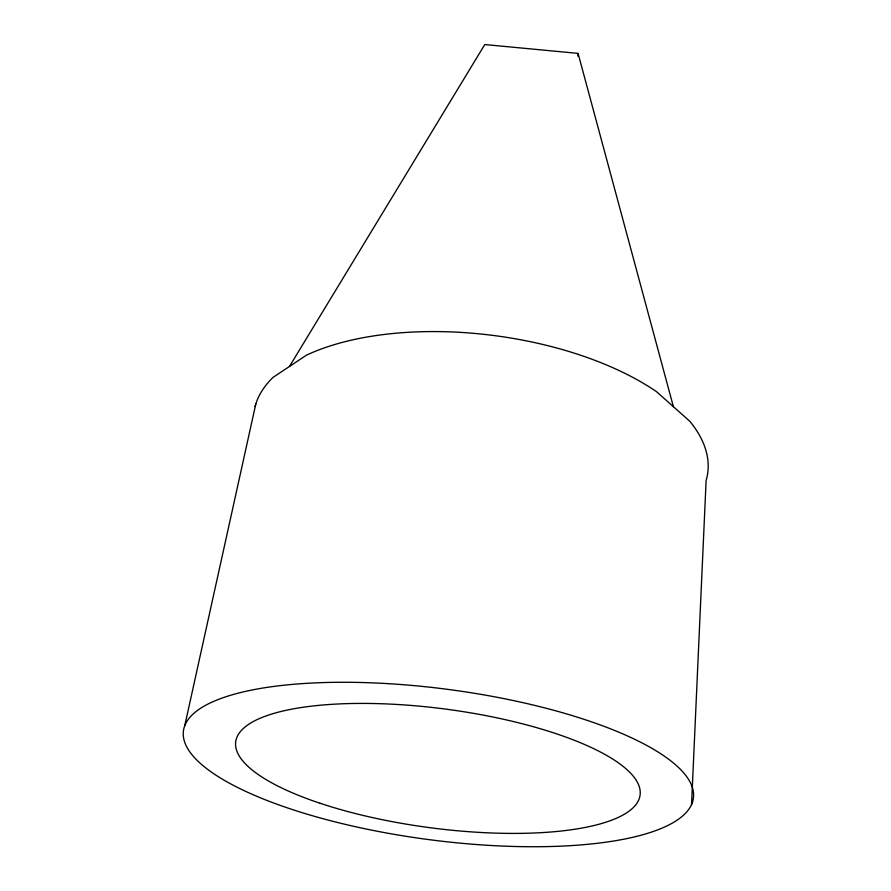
<?xml version="1.0" encoding="UTF-8"?>
<svg xmlns="http://www.w3.org/2000/svg" width="891" height="891" viewBox="0 0 891 891"><rect width="100%" height="100%" fill="white"/><g stroke="black" fill="none" stroke-linecap="round" stroke-linejoin="round"><path stroke-width="1.34" d="M691.539 804.584A257.198 75.713 7.5 0 0 339.939 682.283A257.198 75.713 7.5 0 0 283.795 806.645A257.198 75.713 7.5 0 0 691.539 804.584L706.118 480.483A228.942 108.112 7.5 0 0 689.801 421.265L656.511 391.672A228.942 108.112 7.5 0 0 306.504 355.153L272.958 377.45A228.942 108.112 7.5 0 0 255.038 406.574M577.836 56.088L578.081 53.393L484.782 44.55L289.486 366.457M184.738 725.775L255.806 403.946M578.081 53.393L673.384 406.664M320.047 803.248A203.928 59.808 7.5 0 0 639.27 798.514A203.928 59.808 7.5 0 0 354.406 703.467A203.928 59.808 7.5 0 0 320.047 803.248"/></g></svg>
